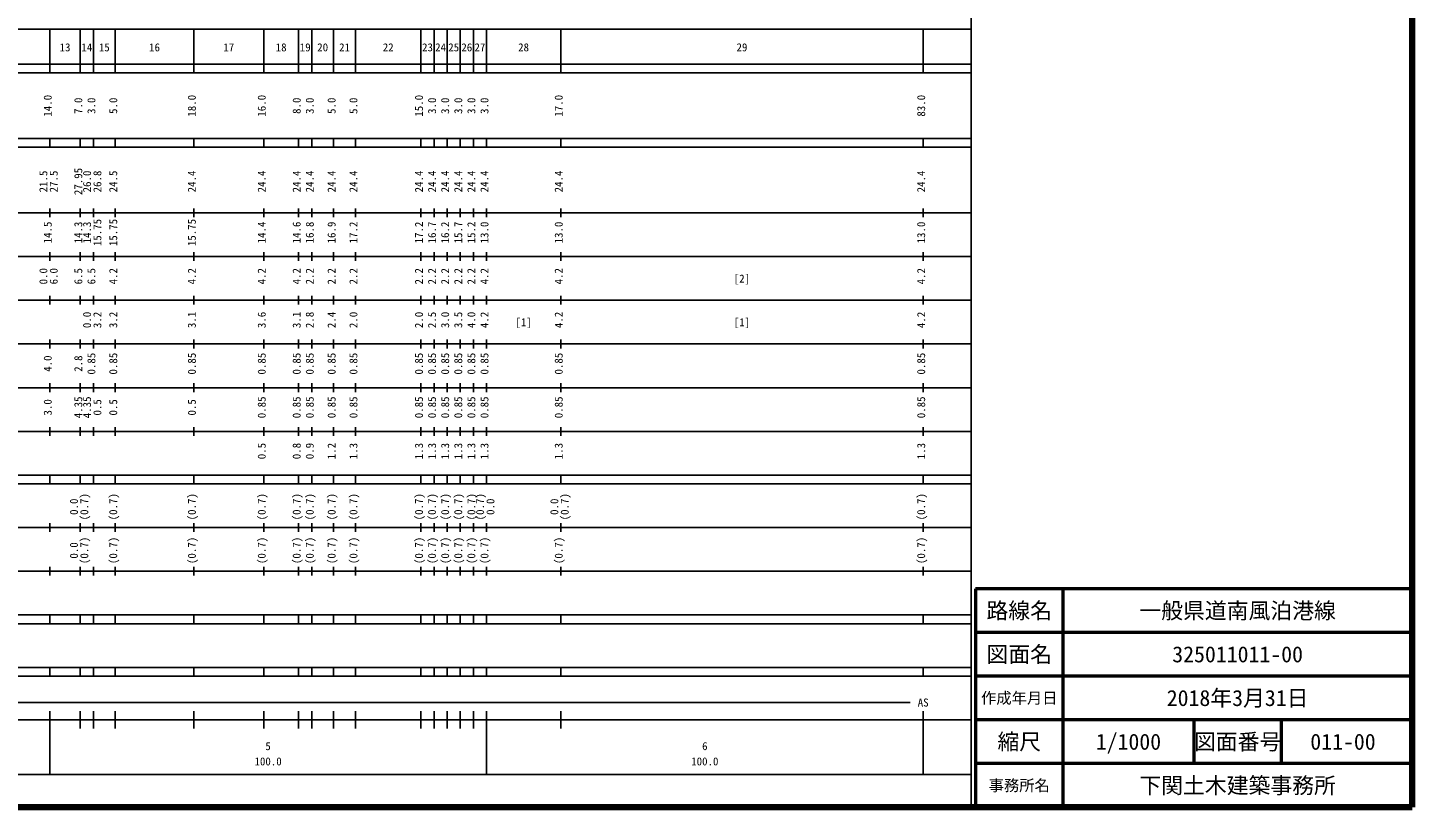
# Model space of a CAD drawing. Units: millimetres on the paper, enlarged 1000 times. Extents: x 40000 to 680000, y 20000 to 380000.
# Drawn here: x 362953 to 680000, y 20000 to 198357 of the extents above; entities that cross this region are included whole.
import ezdxf
from ezdxf.enums import TextEntityAlignment as Align

# ---------------------------------------------------------------- set-up
doc = ezdxf.new("R2010")
doc.units = ezdxf.units.MM
doc.header["$LTSCALE"] = 1000
for name, color, linetype, lineweight in [('M-TTL', 2, 'Continuous', 140), ('M-TTL-BAND', 7, 'Continuous', 25), ('M-TTL-FRAM', 2, 'Continuous', 50), ('M-TTL-LINE', 7, 'Continuous', 50)]:
    doc.layers.add(name, color=color, linetype=linetype, lineweight=lineweight)
doc.layers.add('M-TTL-TXT', color=7, linetype='Continuous')
doc.styles.add('ＭＳ ゴシック', font='')
doc.styles.get('ＭＳ ゴシック').set_extended_font_data('MS Gothic')

msp = doc.modelspace()

# ---------------------------------------------------------------- linework, layer by layer
at = {"layer": 'M-TTL'}
for p, q in [((680000, 20000), (680000, 380000)), ((40000, 20000), (680000, 20000))]:
    msp.add_line(p, q, dxfattribs=at)
at = {"layer": 'M-TTL-BAND'}
for p, q in [((579000, 20000), (579000, 370000)), ((68000, 198000), (579000, 198000)), ((368000, 188000), (368000, 198000)), ((375000, 188000), (375000, 198000)), ((378000, 188000), (378000, 198000)), ((383000, 188000), (383000, 198000)), ((401000, 188000), (401000, 198000)), ((417000, 188000), (417000, 198000)), ((425000, 188000), (425000, 198000)), ((428000, 188000), (428000, 198000)), ((433000, 188000), (433000, 198000)), ((438000, 188000), (438000, 198000)), ((453000, 188000), (453000, 198000)), ((456000, 188000), (456000, 198000)), ((459000, 188000), (459000, 198000)), ((462000, 188000), (462000, 198000)), ((465000, 188000), (465000, 198000)), ((468000, 188000), (468000, 198000)), ((485000, 188000), (485000, 198000)), ((568000, 188000), (568000, 198000)), ((40000, 190000), (579000, 190000)), ((40000, 188000), (579000, 188000)), ((40000, 173000), (579000, 173000)), ((368000, 171000), (368000, 173000)), ((375000, 171000), (375000, 173000)), ((378000, 171000), (378000, 173000)), ((383000, 171000), (383000, 173000)), ((401000, 171000), (401000, 173000)), ((417000, 171000), (417000, 173000)), ((425000, 171000), (425000, 173000)), ((428000, 171000), (428000, 173000)), ((433000, 171000), (433000, 173000)), ((438000, 171000), (438000, 173000)), ((453000, 171000), (453000, 173000)), ((456000, 171000), (456000, 173000)), ((459000, 171000), (459000, 173000)), ((462000, 171000), (462000, 173000)), ((465000, 171000), (465000, 173000)), ((468000, 171000), (468000, 173000)), ((485000, 171000), (485000, 173000)), ((568000, 171000), (568000, 173000)), ((40000, 171000), (579000, 171000)), ((40000, 156000), (579000, 156000)), ((368000, 155000), (368000, 157000)), ((375000, 155000), (375000, 157000)), ((378000, 155000), (378000, 157000)), ((383000, 155000), (383000, 157000)), ((401000, 155000), (401000, 157000)), ((417000, 155000), (417000, 157000)), ((425000, 155000), (425000, 157000)), ((428000, 155000), (428000, 157000)), ((433000, 155000), (433000, 157000)), ((438000, 155000), (438000, 157000)), ((453000, 155000), (453000, 157000)), ((456000, 155000), (456000, 157000)), ((459000, 155000), (459000, 157000)), ((462000, 155000), (462000, 157000)), ((465000, 155000), (465000, 157000)), ((468000, 155000), (468000, 157000)), ((485000, 155000), (485000, 157000)), ((568000, 155000), (568000, 157000)), ((46000, 146000), (579000, 146000)), ((368000, 145000), (368000, 147000)), ((375000, 145000), (375000, 147000)), ((378000, 145000), (378000, 147000)), ((383000, 145000), (383000, 147000)), ((401000, 145000), (401000, 147000)), ((417000, 145000), (417000, 147000)), ((425000, 145000), (425000, 147000)), ((428000, 145000), (428000, 147000)), ((433000, 145000), (433000, 147000)), ((438000, 145000), (438000, 147000)), ((453000, 145000), (453000, 147000)), ((456000, 145000), (456000, 147000)), ((459000, 145000), (459000, 147000)), ((462000, 145000), (462000, 147000)), ((465000, 145000), (465000, 147000)), ((468000, 145000), (468000, 147000)), ((485000, 145000), (485000, 147000)), ((568000, 145000), (568000, 147000)), ((368000, 135000), (368000, 137000)), ((375000, 135000), (375000, 137000)), ((378000, 135000), (378000, 137000)), ((383000, 135000), (383000, 137000)), ((401000, 135000), (401000, 137000)), ((417000, 135000), (417000, 137000)), ((425000, 135000), (425000, 137000)), ((428000, 135000), (428000, 137000)), ((433000, 135000), (433000, 137000)), ((438000, 135000), (438000, 137000)), ((453000, 135000), (453000, 137000)), ((456000, 135000), (456000, 137000)), ((459000, 135000), (459000, 137000)), ((462000, 135000), (462000, 137000)), ((465000, 135000), (465000, 137000)), ((468000, 135000), (468000, 137000)), ((485000, 135000), (485000, 137000)), ((568000, 135000), (568000, 137000)), ((52000, 136000), (579000, 136000)), ((368000, 125000), (368000, 127000)), ((375000, 125000), (375000, 127000)), ((378000, 125000), (378000, 127000)), ((383000, 125000), (383000, 127000)), ((401000, 125000), (401000, 127000)), ((417000, 125000), (417000, 127000)), ((425000, 125000), (425000, 127000)), ((428000, 125000), (428000, 127000)), ((433000, 125000), (433000, 127000)), ((438000, 125000), (438000, 127000)), ((453000, 125000), (453000, 127000)), ((456000, 125000), (456000, 127000)), ((459000, 125000), (459000, 127000)), ((462000, 125000), (462000, 127000)), ((465000, 125000), (465000, 127000)), ((468000, 125000), (468000, 127000)), ((485000, 125000), (485000, 127000)), ((568000, 125000), (568000, 127000)), ((46000, 126000), (579000, 126000)), ((52000, 116000), (579000, 116000)), ((368000, 115000), (368000, 117000)), ((375000, 115000), (375000, 117000)), ((378000, 115000), (378000, 117000)), ((383000, 115000), (383000, 117000)), ((401000, 115000), (401000, 117000)), ((417000, 115000), (417000, 117000)), ((425000, 115000), (425000, 117000)), ((428000, 115000), (428000, 117000)), ((433000, 115000), (433000, 117000)), ((438000, 115000), (438000, 117000)), ((453000, 115000), (453000, 117000)), ((456000, 115000), (456000, 117000)), ((459000, 115000), (459000, 117000)), ((462000, 115000), (462000, 117000)), ((465000, 115000), (465000, 117000)), ((468000, 115000), (468000, 117000)), ((485000, 115000), (485000, 117000)), ((568000, 115000), (568000, 117000)), ((46000, 106000), (579000, 106000)), ((368000, 105000), (368000, 107000)), ((375000, 105000), (375000, 107000)), ((378000, 105000), (378000, 107000)), ((383000, 105000), (383000, 107000)), ((401000, 105000), (401000, 107000)), ((417000, 105000), (417000, 107000)), ((425000, 105000), (425000, 107000)), ((428000, 105000), (428000, 107000)), ((433000, 105000), (433000, 107000)), ((438000, 105000), (438000, 107000)), ((453000, 105000), (453000, 107000)), ((456000, 105000), (456000, 107000)), ((459000, 105000), (459000, 107000)), ((462000, 105000), (462000, 107000)), ((465000, 105000), (465000, 107000)), ((468000, 105000), (468000, 107000)), ((485000, 105000), (485000, 107000)), ((568000, 105000), (568000, 107000)), ((40000, 96000), (579000, 96000)), ((368000, 94000), (368000, 96000)), ((375000, 94000), (375000, 96000)), ((378000, 94000), (378000, 96000)), ((383000, 94000), (383000, 96000)), ((401000, 94000), (401000, 96000)), ((417000, 94000), (417000, 96000)), ((425000, 94000), (425000, 96000)), ((428000, 94000), (428000, 96000)), ((433000, 94000), (433000, 96000)), ((438000, 94000), (438000, 96000)), ((453000, 94000), (453000, 96000)), ((456000, 94000), (456000, 96000)), ((459000, 94000), (459000, 96000)), ((462000, 94000), (462000, 96000)), ((465000, 94000), (465000, 96000)), ((468000, 94000), (468000, 96000)), ((485000, 94000), (485000, 96000)), ((568000, 94000), (568000, 96000)), ((40000, 94000), (579000, 94000)), ((49000, 84000), (579000, 84000)), ((368000, 83000), (368000, 85000)), ((375000, 83000), (375000, 85000)), ((378000, 83000), (378000, 85000)), ((383000, 83000), (383000, 85000)), ((401000, 83000), (401000, 85000)), ((417000, 83000), (417000, 85000)), ((425000, 83000), (425000, 85000)), ((428000, 83000), (428000, 85000)), ((433000, 83000), (433000, 85000)), ((438000, 83000), (438000, 85000)), ((453000, 83000), (453000, 85000)), ((456000, 83000), (456000, 85000)), ((459000, 83000), (459000, 85000)), ((462000, 83000), (462000, 85000)), ((465000, 83000), (465000, 85000)), ((468000, 83000), (468000, 85000)), ((485000, 83000), (485000, 85000)), ((568000, 83000), (568000, 85000)), ((40000, 74000), (579000, 74000)), ((368000, 73000), (368000, 75000)), ((375000, 73000), (375000, 75000)), ((378000, 73000), (378000, 75000)), ((383000, 73000), (383000, 75000)), ((401000, 73000), (401000, 75000)), ((417000, 73000), (417000, 75000)), ((425000, 73000), (425000, 75000)), ((428000, 73000), (428000, 75000)), ((433000, 73000), (433000, 75000)), ((438000, 73000), (438000, 75000)), ((453000, 73000), (453000, 75000)), ((456000, 73000), (456000, 75000)), ((459000, 73000), (459000, 75000)), ((462000, 73000), (462000, 75000)), ((465000, 73000), (465000, 75000)), ((468000, 73000), (468000, 75000)), ((485000, 73000), (485000, 75000)), ((568000, 73000), (568000, 75000)), ((40000, 64000), (579000, 64000)), ((368000, 62000), (368000, 64000)), ((375000, 62000), (375000, 64000)), ((378000, 62000), (378000, 64000)), ((383000, 62000), (383000, 64000)), ((401000, 62000), (401000, 64000)), ((417000, 62000), (417000, 64000)), ((425000, 62000), (425000, 64000)), ((428000, 62000), (428000, 64000)), ((433000, 62000), (433000, 64000)), ((438000, 62000), (438000, 64000)), ((453000, 62000), (453000, 64000)), ((456000, 62000), (456000, 64000)), ((459000, 62000), (459000, 64000)), ((462000, 62000), (462000, 64000)), ((465000, 62000), (465000, 64000)), ((468000, 62000), (468000, 64000)), ((485000, 62000), (485000, 64000)), ((568000, 62000), (568000, 64000)), ((40000, 62000), (579000, 62000)), ((40000, 52000), (579000, 52000)), ((368000, 50000), (368000, 52000)), ((375000, 50000), (375000, 52000)), ((378000, 50000), (378000, 52000)), ((383000, 50000), (383000, 52000)), ((401000, 50000), (401000, 52000)), ((417000, 50000), (417000, 52000)), ((425000, 50000), (425000, 52000)), ((428000, 50000), (428000, 52000)), ((433000, 50000), (433000, 52000)), ((438000, 50000), (438000, 52000)), ((453000, 50000), (453000, 52000)), ((456000, 50000), (456000, 52000)), ((459000, 50000), (459000, 52000)), ((462000, 50000), (462000, 52000)), ((465000, 50000), (465000, 52000)), ((468000, 50000), (468000, 52000)), ((485000, 50000), (485000, 52000)), ((568000, 50000), (568000, 52000)), ((40000, 50000), (579000, 50000)), ((71000, 44000), (565000, 44000)), ((368000, 27500), (368000, 42000)), ((375000, 38000), (375000, 42000)), ((378000, 38000), (378000, 42000)), ((383000, 38000), (383000, 42000)), ((401000, 38000), (401000, 42000)), ((417000, 38000), (417000, 42000)), ((425000, 38000), (425000, 42000)), ((428000, 38000), (428000, 42000)), ((433000, 38000), (433000, 42000)), ((438000, 38000), (438000, 42000)), ((453000, 38000), (453000, 42000)), ((456000, 38000), (456000, 42000)), ((459000, 38000), (459000, 42000)), ((462000, 38000), (462000, 42000)), ((465000, 38000), (465000, 42000)), ((468000, 27500), (468000, 42000)), ((485000, 38000), (485000, 42000)), ((568000, 27500), (568000, 42000)), ((40000, 40000), (579000, 40000)), ((68000, 27500), (579000, 27500))]:
    msp.add_line(p, q, dxfattribs=at)
at = {"layer": 'M-TTL-FRAM'}
for p, q in [((680000, 70000), (580000, 70000)), ((580000, 70000), (580000, 20000))]:
    msp.add_line(p, q, dxfattribs=at)
at = {"layer": 'M-TTL-LINE'}
for p, q in [((600000, 70000), (600000, 20000)), ((680000, 60000), (580000, 60000)), ((680000, 50000), (580000, 50000)), ((680000, 40000), (580000, 40000)), ((630000, 40000), (630000, 30000)), ((650000, 40000), (650000, 30000)), ((680000, 30000), (580000, 30000))]:
    msp.add_line(p, q, dxfattribs=at)

# ---------------------------------------------------------------- texts
at = {"layer": 'M-TTL-BAND', "style": 'ＭＳ ゴシック'}
for s, p in [('13', (371500, 192405)), ('14', (376500, 192405)), ('15', (380500, 192405)), ('16', (392000, 192405)), ('17', (409000, 192405)), ('18', (421000, 192405)), ('19', (426500, 192405)), ('20', (430500, 192405)), ('21', (435500, 192405)), ('22', (445500, 192405)), ('23', (454500, 192405)), ('24', (457500, 192405)), ('25', (460500, 192405)), ('26', (463500, 192405)), ('27', (466500, 192405)), ('28', (476500, 192405)), ('29', (526500, 192405)), ('[2]', (526500, 139500)), ('[1]', (476500, 129500)), ('[1]', (526500, 129500)), ('AS', (568000, 42500)), ('6', (518000, 32523)), ('5', (418000, 32523)), ('100.0', (418000, 29033)), ('100.0', (518000, 29033))]:
    msp.add_text(s, height=1833, dxfattribs=at).set_placement(p, align=Align.BOTTOM_CENTER)
for s, p in [('14.0', (369000, 180500)), ('7.0', (376000, 180500)), ('3.0', (379000, 180500)), ('5.0', (384000, 180500)), ('18.0', (402000, 180500)), ('16.0', (418000, 180500)), ('8.0', (426000, 180500)), ('3.0', (429000, 180500)), ('5.0', (434000, 180500)), ('5.0', (439000, 180500)), ('15.0', (454000, 180500)), ('3.0', (457000, 180500)), ('3.0', (460000, 180500)), ('3.0', (463000, 180500)), ('3.0', (466000, 180500)), ('3.0', (469000, 180500)), ('17.0', (486000, 180500)), ('83.0', (569000, 180500)), ('21.5', (368000, 163174)), ('27.5', (370370, 163174)), ('27.95', (376000, 163174)), ('26.0', (378000, 163174)), ('26.8', (380370, 163174)), ('24.5', (384000, 163174)), ('24.4', (402000, 163174)), ('24.4', (418000, 163174)), ('24.4', (426000, 163174)), ('24.4', (429000, 163174)), ('24.4', (434000, 163174)), ('24.4', (439000, 163174)), ('24.4', (454000, 163174)), ('24.4', (457000, 163174)), ('24.4', (460000, 163174)), ('24.4', (463000, 163174)), ('24.4', (466000, 163174)), ('24.4', (469000, 163174)), ('24.4', (486000, 163174)), ('24.4', (569000, 163174)), ('14.5', (369000, 151500)), ('14.3', (376000, 151500)), ('14.3', (378000, 151500)), ('15.75', (380370, 151500)), ('15.75', (384000, 151500)), ('15.75', (402000, 151500)), ('14.4', (418000, 151500)), ('14.6', (426000, 151500)), ('16.8', (429000, 151500)), ('16.9', (434000, 151500)), ('17.2', (439000, 151500)), ('17.2', (454000, 151500)), ('16.7', (457000, 151500)), ('16.2', (460000, 151500)), ('15.7', (463000, 151500)), ('15.2', (466000, 151500)), ('13.0', (469000, 151500)), ('13.0', (486000, 151500)), ('13.0', (569000, 151500)), ('0.0', (368000, 141500)), ('6.0', (370370, 141500)), ('6.5', (376000, 141500)), ('6.5', (379000, 141500)), ('4.2', (384000, 141500)), ('4.2', (402000, 141500)), ('4.2', (418000, 141500)), ('4.2', (426000, 141500)), ('2.2', (429000, 141500)), ('2.2', (434000, 141500)), ('2.2', (439000, 141500)), ('2.2', (454000, 141500)), ('2.2', (457000, 141500)), ('2.2', (460000, 141500)), ('2.2', (463000, 141500)), ('2.2', (466000, 141500)), ('4.2', (469000, 141500)), ('4.2', (486000, 141500)), ('4.2', (569000, 141500)), ('0.0', (378000, 131500)), ('3.2', (380370, 131500)), ('3.2', (384000, 131500)), ('3.1', (402000, 131500)), ('3.6', (418000, 131500)), ('3.1', (426000, 131500)), ('2.8', (429000, 131500)), ('2.4', (434000, 131500)), ('2.0', (439000, 131500)), ('2.0', (454000, 131500)), ('2.5', (457000, 131500)), ('3.0', (460000, 131500)), ('3.5', (463000, 131500)), ('4.0', (466000, 131500)), ('4.2', (469000, 131500)), ('4.2', (486000, 131500)), ('4.2', (569000, 131500)), ('0.85', (379000, 121500)), ('0.85', (384000, 121500)), ('0.85', (402000, 121500)), ('0.85', (418000, 121500)), ('0.85', (426000, 121500)), ('0.85', (429000, 121500)), ('0.85', (434000, 121500)), ('0.85', (439000, 121500)), ('0.85', (454000, 121500)), ('0.85', (457000, 121500)), ('0.85', (460000, 121500)), ('0.85', (463000, 121500)), ('0.85', (466000, 121500)), ('0.85', (469000, 121500)), ('0.85', (486000, 121500)), ('0.85', (569000, 121500)), ('4.0', (369000, 121500)), ('2.8', (376000, 121500)), ('3.0', (369000, 111500)), ('4.35', (376000, 111500)), ('4.35', (378000, 111500)), ('0.5', (380370, 111500)), ('0.5', (384000, 111500)), ('0.5', (402000, 111500)), ('0.85', (418000, 111500)), ('0.85', (426000, 111500)), ('0.85', (429000, 111500)), ('0.85', (434000, 111500)), ('0.85', (439000, 111500)), ('0.85', (454000, 111500)), ('0.85', (457000, 111500)), ('0.85', (460000, 111500)), ('0.85', (463000, 111500)), ('0.85', (466000, 111500)), ('0.85', (469000, 111500)), ('0.85', (486000, 111500)), ('0.85', (569000, 111500)), ('0.5', (418000, 101500)), ('0.8', (426000, 101500)), ('0.9', (429000, 101500)), ('1.2', (434000, 101500)), ('1.3', (439000, 101500)), ('1.3', (454000, 101500)), ('1.3', (457000, 101500)), ('1.3', (460000, 101500)), ('1.3', (463000, 101500)), ('1.3', (466000, 101500)), ('1.3', (469000, 101500)), ('1.3', (486000, 101500)), ('1.3', (569000, 101500)), ('0.0', (375000, 88764)), ('(0.7)', (377370, 88764)), ('(0.7)', (384000, 88764)), ('(0.7)', (402000, 88764)), ('(0.7)', (418000, 88764)), ('(0.7)', (426000, 88764)), ('(0.7)', (429000, 88764)), ('(0.7)', (434000, 88764)), ('(0.7)', (439000, 88764)), ('(0.7)', (454000, 88764)), ('(0.7)', (457000, 88764)), ('(0.7)', (460000, 88764)), ('(0.7)', (463000, 88764)), ('(0.7)', (466000, 88764)), ('(0.7)', (468000, 88764)), ('0.0', (470370, 88764)), ('0.0', (485000, 88764)), ('(0.7)', (487370, 88764)), ('(0.7)', (569000, 88764)), ('0.0', (375000, 78764)), ('(0.7)', (377370, 78764)), ('(0.7)', (384000, 78764)), ('(0.7)', (402000, 78764)), ('(0.7)', (418000, 78764)), ('(0.7)', (426000, 78764)), ('(0.7)', (429000, 78764)), ('(0.7)', (434000, 78764)), ('(0.7)', (439000, 78764)), ('(0.7)', (454000, 78764)), ('(0.7)', (457000, 78764)), ('(0.7)', (460000, 78764)), ('(0.7)', (463000, 78764)), ('(0.7)', (466000, 78764)), ('(0.7)', (469000, 78764)), ('(0.7)', (486000, 78764)), ('(0.7)', (569000, 78764))]:
    msp.add_text(s, height=1833, rotation=90, dxfattribs=at).set_placement(p, align=Align.BOTTOM_CENTER)
at = {"layer": 'M-TTL-TXT', "style": 'ＭＳ ゴシック'}
for s, height, p in [('路線名', 3666, (590000, 65000)), ('路線名', 3666, (590000, 65000)), ('一般県道南風泊港線', 3666, (640000, 65000)), ('図面名', 3666, (590000, 55000)), ('図面名', 3666, (590000, 55000)), ('325011011-00', 3666, (640000, 55000)), ('作成年月日', 2566, (590000, 45000)), ('作成年月日', 2566, (590000, 45000)), ('2018年3月31日', 3666, (640000, 45000)), ('縮尺', 3666, (590000, 35000)), ('縮尺', 3666, (590000, 35000)), ('1/1000', 3666, (615000, 35000)), ('図面番号', 3666, (640000, 35000)), ('図面番号', 3666, (640000, 35000)), ('011-00', 3666, (664125, 35000)), ('事務所名', 2566, (590000, 25000)), ('事務所名', 2566, (590000, 25000)), ('下関土木建築事務所', 3666, (640000, 25000))]:
    msp.add_text(s, height=height, dxfattribs=at).set_placement(p, align=Align.MIDDLE_CENTER)

doc.saveas('drawing.dxf')
